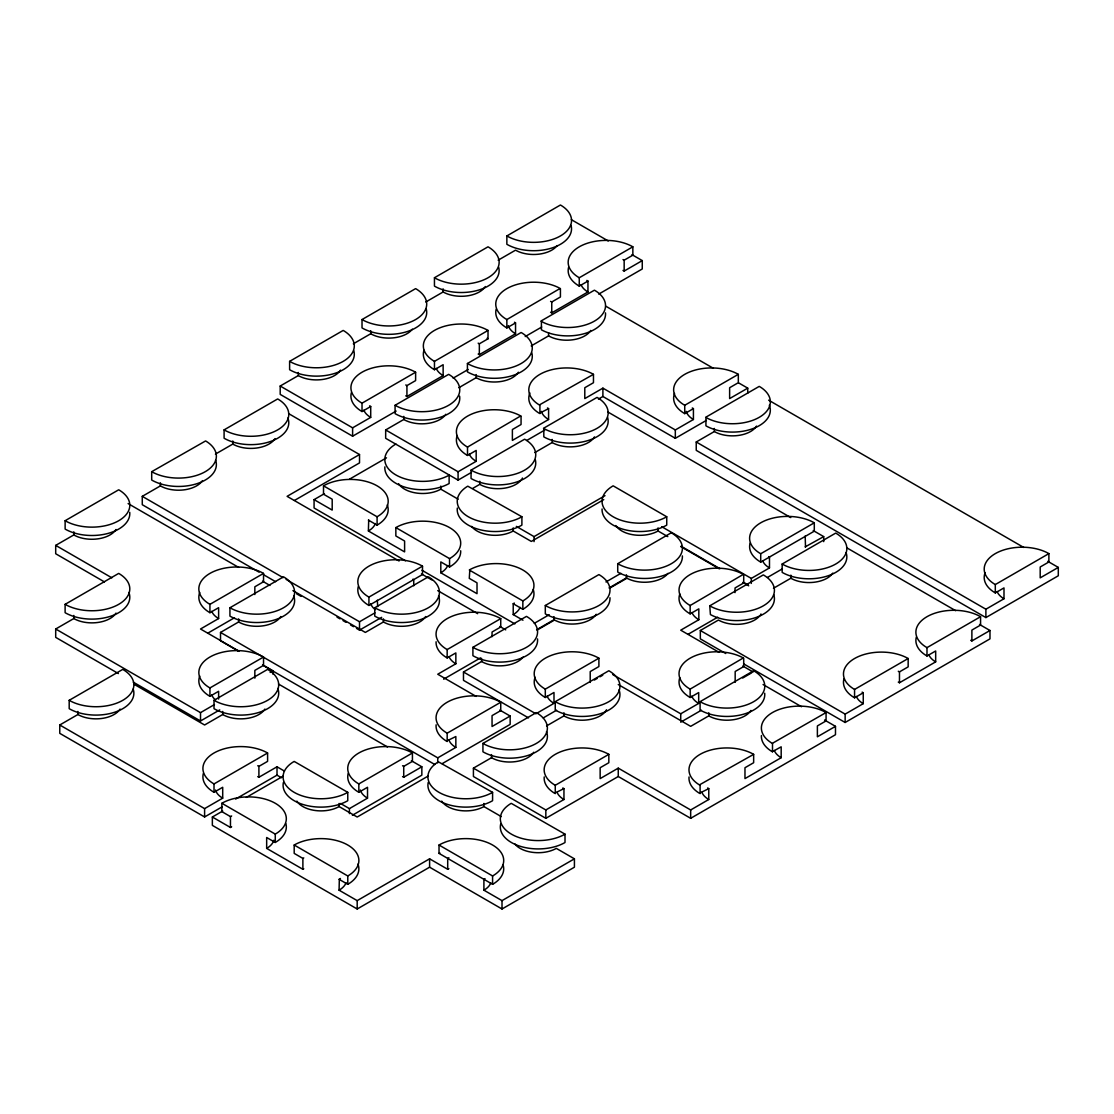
<?xml version="1.0" encoding="UTF-8"?>
<svg xmlns="http://www.w3.org/2000/svg" width="1114" height="1114" viewBox="0 0 1114 1114"><rect width="100%" height="100%" fill="white"/><g stroke="black" fill="none" stroke-linecap="round" stroke-linejoin="round"><path stroke-width="1.5" d="M395.916 444.026L394.635 444.806A37.89 21.876 0 0 0 396.389 475.232A37.89 21.876 0 0 0 449.123 475.177L449.123 483.532A37.89 21.876 0 0 1 407.181 487.807A37.89 21.876 0 0 1 384.859 466.863M460.681 550.776A37.987 21.932 0 0 1 449.569 566.984L440.81 561.916L440.81 572.791L477.015 593.692L477.015 582.831L469.286 578.361L469.843 569.672A37.89 21.876 0 0 1 522.577 569.839A37.89 21.876 0 0 1 523.956 600.265L522.842 600.919L522.842 609.288L513.22 603.732A25.608 14.774 0 0 0 514.32 603.05M522.842 609.288L523.956 608.634A37.89 21.876 0 0 0 533.216 589.501M289.612 361.368L343.196 330.426A37.89 21.876 0 0 1 343.196 361.368A37.89 21.876 0 0 1 289.612 361.368L289.612 369.723A37.89 21.876 0 0 0 333.615 373.747A37.89 21.876 0 0 0 353.834 350.84M362.022 319.551L415.619 288.623A37.89 21.876 0 0 1 415.619 319.551A37.89 21.876 0 0 1 362.022 319.551L362.022 327.92A37.89 21.876 0 0 0 406.025 331.944A37.89 21.876 0 0 0 426.244 309.024M434.446 277.748L488.029 246.807A37.89 21.876 0 0 1 488.029 277.748A37.89 21.876 0 0 1 434.446 277.748L434.446 286.117A37.89 21.876 0 0 0 478.435 290.141A37.89 21.876 0 0 0 498.654 267.221M506.856 235.945L560.439 205.004A37.89 21.876 0 0 1 560.439 235.945A37.89 21.876 0 0 1 506.856 235.945L506.856 244.3A37.89 21.876 0 0 0 550.845 248.325A37.89 21.876 0 0 0 571.064 225.418M396.138 411.066L352.609 436.201L280.199 394.398L280.199 386.029L298.301 375.585A25.608 14.774 0 0 0 340.494 370.14M353.333 343.808L370.711 333.768A25.608 14.774 0 0 0 412.319 329.187M425.757 302.005L443.135 291.965A25.608 14.774 0 0 0 485.328 286.521M498.167 260.189L515.545 250.163A25.608 14.774 0 0 0 557.139 245.581M65.127 520.711L118.683 489.798L119.588 490.313A37.89 21.876 0 0 1 118.641 520.767A37.89 21.876 0 0 1 65.907 521.171L65.127 520.711L65.127 529.08L65.907 529.526A37.89 21.876 0 0 0 107.961 533.439A37.89 21.876 0 0 0 129.725 512.301M151.699 471.682L205.603 440.935A37.89 21.876 0 0 1 205.77 471.389A37.89 21.876 0 0 1 153.064 472.433L151.699 471.682L151.699 480.037L153.064 480.802A37.89 21.876 0 0 0 197.359 483.546A37.89 21.876 0 0 0 215.559 460.068M224.095 429.879L277.678 398.937A37.89 21.876 0 0 1 277.678 429.879A37.89 21.876 0 0 1 224.095 429.879L224.095 438.234A37.89 21.876 0 0 0 269.142 441.938A37.89 21.876 0 0 0 287.872 418.001M104.465 581.912L55.7 553.755L55.7 545.387L73.803 534.943A25.608 14.774 0 0 0 115.995 529.498M259.13 572.178L142.272 504.712L142.272 496.343L160.388 485.899L161.251 486.372A25.608 14.774 0 0 0 202.428 480.663M215.406 454.122L232.784 444.082A25.608 14.774 0 0 0 274.977 438.638M369.611 405.844A25.608 14.774 0 0 0 370.711 406.513L362.022 411.539L362.022 403.171L415.619 372.229L415.619 380.598L406.93 385.611A25.608 14.774 0 0 0 405.747 384.971M488.016 330.44L487.097 329.911A37.89 21.876 0 0 0 434.363 330.468A37.89 21.876 0 0 0 433.68 360.908L434.46 361.354L488.016 330.44L488.016 338.795L479.34 343.808A25.608 14.774 0 0 0 478.171 343.168M506.856 319.551L560.133 288.442A37.89 21.876 0 0 0 507.399 288.317A37.89 21.876 0 0 0 505.505 318.743L506.856 319.551L506.856 327.92L515.545 322.907A25.608 14.774 0 0 1 514.445 322.225M586.855 280.422A25.608 14.774 0 0 0 587.955 281.09L579.266 286.117L579.266 277.748L632.849 246.807L632.849 255.176L624.16 260.189A25.608 14.774 0 0 0 622.991 259.562M423.988 350.214A37.89 21.876 0 0 0 433.68 369.277L434.46 369.723L443.135 364.71L443.135 375.585L406.93 396.487A25.608 14.774 0 0 0 405.747 395.846M550.581 301.365A25.608 14.774 0 0 1 551.75 301.991L560.426 296.992L560.426 288.623M280.199 386.029L352.609 427.832L370.711 417.388L370.711 406.513M478.171 354.043A25.608 14.774 0 0 1 479.34 354.67L515.545 333.768L515.545 322.907M550.581 312.226A25.608 14.774 0 0 1 551.75 312.867L587.955 291.965L587.955 281.09M622.991 270.423A25.608 14.774 0 0 1 624.16 271.064L642.263 260.606L642.263 268.975L598.747 294.096M395.08 405.287L448.663 374.346A37.89 21.876 0 0 1 448.663 405.287A37.89 21.876 0 0 1 395.08 405.287L395.08 413.642A37.89 21.876 0 0 0 437.997 417.973A37.89 21.876 0 0 0 459.595 396.111M467.42 363.512L521.143 332.501A37.987 21.932 0 0 1 521.143 363.512A37.987 21.932 0 0 1 467.42 363.512L467.42 371.881A37.987 21.932 0 0 0 511.535 375.905A37.987 21.932 0 0 0 531.81 352.929M540.861 321.111L594.416 290.183L595.53 290.838A37.89 21.876 0 0 1 594.152 321.278A37.89 21.876 0 0 1 541.418 321.445L541.418 329.8A37.89 21.876 0 0 0 583.416 333.908A37.89 21.876 0 0 0 605.487 312.867M453.161 378.147L468.172 369.486M525.209 336.553L541.71 327.029M65.113 604.345L118.697 573.404A37.89 21.876 0 0 1 118.697 604.345A37.89 21.876 0 0 1 65.113 604.345L65.113 612.7A37.89 21.876 0 0 0 110.161 616.404A37.89 21.876 0 0 0 128.89 592.467M471.514 472.364L458.077 480.12L385.667 438.303L385.667 429.948L403.769 419.491L404.605 419.964A25.608 14.774 0 0 0 445.809 414.283M458.801 387.728L476.179 377.688A25.608 14.774 0 0 0 517.091 373.942M531.211 345.911L548.589 335.885A25.608 14.774 0 0 0 590.782 330.44M118.404 673.566L55.7 637.375L55.7 629.006L73.803 618.548A25.608 14.774 0 0 0 115.995 613.104M294.486 500.437L359.516 462.909L359.516 454.54L287.092 496.343L399.077 560.996M405.482 560.76L314.078 507.984L314.078 499.629L324.425 493.655M349.559 479.145L386.502 457.826M467.504 447.09L520.698 415.94A37.89 21.876 0 0 0 467.964 415.884A37.89 21.876 0 0 0 466.209 446.31L467.504 447.09L467.504 455.445L476.179 450.432L476.179 461.307L458.077 471.751L385.667 429.948M593.47 374.346L592.342 373.705A37.89 21.876 0 0 0 539.622 374.513A37.89 21.876 0 0 0 539.343 404.953L593.47 374.346L593.47 382.715L584.794 387.728L584.794 398.589L602.897 388.145L675.321 429.948L693.423 419.491L693.423 408.629A25.608 14.774 0 0 1 692.309 407.947M521.06 416.163L521.06 424.518L512.384 429.531L512.384 440.406L548.589 419.491L548.589 408.629A25.608 14.774 0 0 1 547.489 407.947M529.902 392.964A37.89 21.876 0 0 0 539.343 413.322L548.589 408.629M238.953 651.189L200.52 629.006L218.623 618.548L218.623 607.687L209.933 612.7L209.933 604.345L263.531 573.404L263.531 581.759L254.841 586.786L254.841 594.542M69.193 700.316L122.763 669.389L123.543 669.848A37.89 21.876 0 0 1 122.832 700.288A37.89 21.876 0 0 1 70.098 700.831L69.193 700.316L69.193 708.671L70.098 709.2A37.89 21.876 0 0 0 114.31 712.361A37.89 21.876 0 0 0 133.179 689.065M229.93 607.757L283.513 576.829A37.89 21.876 0 0 1 283.513 607.757A37.89 21.876 0 0 1 229.93 607.757L229.93 616.126A37.89 21.876 0 0 0 274.977 619.83A37.89 21.876 0 0 0 293.692 595.879M471.055 470.136L524.638 439.195A37.89 21.876 0 0 1 524.638 470.136A37.89 21.876 0 0 1 471.055 470.136L471.055 478.505A37.89 21.876 0 0 0 515.058 482.515A37.89 21.876 0 0 0 535.277 459.609M543.479 428.319L597.048 397.392L598.371 398.185A37.89 21.876 0 0 1 596.547 428.612A37.89 21.876 0 0 1 543.813 428.528L543.813 436.883A37.89 21.876 0 0 0 587.886 440.587A37.89 21.876 0 0 0 607.617 417.527M526.755 440.462L544.676 430.115M598.427 399.091L602.897 396.5L675.321 438.303L706.346 420.396M207.914 633.1L234.511 617.741M222.327 806.731L204.6 816.966L59.766 733.346L59.766 724.991L77.883 714.534A25.608 14.774 0 0 0 120.061 709.089M238.493 651.175L220.516 640.787L220.516 632.432L238.619 621.974A25.608 14.774 0 0 0 280.812 616.529M472.782 488.378L479.744 484.353A25.608 14.774 0 0 0 521.352 479.772M534.79 452.576L552.168 442.537L552.168 439.431M693.423 408.629L684.734 413.642L684.734 405.287L738.317 374.346L738.317 382.701L729.628 387.728L729.628 398.589L747.731 388.145L747.731 393.158M218.623 699.063L218.623 691.293L209.933 696.32L209.933 687.951L263.531 657.023L263.531 665.378L254.841 670.391L254.841 678.161M368.929 605.459L368.929 597.104L422.512 566.163L422.512 574.532L368.929 605.459A37.89 21.876 0 0 1 358.29 586.577M214.013 700.33L267.597 669.389A37.89 21.876 0 0 1 267.597 700.33A37.89 21.876 0 0 1 214.013 700.33L214.013 708.685A37.89 21.876 0 0 0 259.061 712.389A37.89 21.876 0 0 0 277.79 688.438M374.75 607.757L428.333 576.829A37.89 21.876 0 0 1 428.333 607.757A37.89 21.876 0 0 1 374.75 607.757L374.75 616.126A37.89 21.876 0 0 0 419.797 619.83A37.89 21.876 0 0 0 438.526 595.879M705.649 417.318L759.233 386.391L760.611 387.212A37.89 21.876 0 0 1 758.662 417.653A37.89 21.876 0 0 1 705.928 417.485L705.928 425.84A37.89 21.876 0 0 0 751.031 429.28A37.89 21.876 0 0 0 769.328 405.231M55.7 629.006L200.52 712.626L214.445 704.577M270.159 672.424L272.944 670.809L272.944 674.165M286.103 579.391L359.516 621.765L374.903 612.881M133.332 682.186L200.52 720.981L219.737 709.897M356.508 628.407L359.516 630.134L381.684 617.337M264.895 709.089A25.608 14.774 0 0 1 222.703 714.534L204.6 724.991L133.666 684.038M425.632 616.529A25.608 14.774 0 0 1 383.439 621.974L365.336 632.432L292.926 590.615M1047.801 561.345L1058.3 567.416L1058.3 575.771L985.89 617.574L696.236 450.348L696.236 441.993L714.339 431.536A25.608 14.774 0 0 0 756.531 426.091M516.325 526.379L534.052 536.614L604.999 495.66M603.732 499.629L531.322 541.432L513.22 530.988A25.608 14.774 0 0 1 471.626 526.407M59.766 724.991L204.6 808.611L222.703 798.153L222.703 787.278L214.013 792.305L214.013 783.936L267.597 752.994L267.597 761.363L258.908 766.376A25.608 14.774 0 0 0 257.738 765.75M476.179 696.417L437.746 674.235L455.849 663.777L455.849 652.915L447.16 657.928L447.16 649.573L500.743 618.632L500.743 626.987L492.054 632.014L492.054 636.665M472.907 647.318L526.462 616.39L527.395 616.933A37.89 21.876 0 0 1 526.393 647.373A37.89 21.876 0 0 1 473.659 647.749L472.907 647.318L472.907 655.673L473.659 656.118A37.89 21.876 0 0 0 515.712 660.045A37.89 21.876 0 0 0 537.519 638.907M545.303 605.501L598.914 574.587A37.89 21.876 0 0 1 598.886 605.529A37.89 21.876 0 0 1 545.303 605.501L545.303 613.87A37.89 21.876 0 0 0 587.134 618.493A37.89 21.876 0 0 0 609.971 597.731M617.727 563.712L671.31 532.771A37.89 21.876 0 0 1 671.31 563.712A37.89 21.876 0 0 1 617.727 563.712L617.727 572.067A37.89 21.876 0 0 0 659.558 576.676A37.89 21.876 0 0 0 682.381 555.914M257.738 776.611A25.608 14.774 0 0 1 258.908 777.252L277.01 766.794L284.404 771.069M534.316 623.325L549.244 614.705M605.974 581.954L620.902 573.334M235.639 799.044L277.01 775.163L281.452 777.725M443.664 679.178L480.607 657.859M514.724 843.799A25.608 14.774 0 0 0 556.318 848.381L574.42 858.824L574.42 867.193L502.01 908.996L429.6 867.193L357.19 908.996L212.356 825.377L212.356 817.022L222.703 811.048M246.347 797.401L283.29 776.068M528.509 717.889L463.48 680.348L463.48 671.993L481.582 661.535A25.608 14.774 0 0 0 523.19 656.954M536.614 629.758L553.992 619.732A25.608 14.774 0 0 0 596.185 614.287M609.038 587.955L626.416 577.929A25.608 14.774 0 0 0 668.01 573.348M537.296 629.967L553.714 620.484M610.458 587.719L626.876 578.25M340.564 803.486L349.42 808.611L367.523 798.153L367.523 787.278L358.833 792.305L358.833 783.936L412.431 752.994L412.431 761.363L403.728 766.376A25.608 14.774 0 0 0 402.558 765.75M500.743 702.252L499.768 701.695A37.89 21.876 0 0 0 447.034 702.321A37.89 21.876 0 0 0 446.463 732.761L447.174 733.179L500.743 702.252L500.743 710.621L492.054 715.62L492.054 726.495L510.156 716.037L510.156 724.406L442.188 763.647M760.709 562.11L760.709 553.755L814.292 522.814L814.292 531.169L760.709 562.11A37.89 21.876 0 0 1 750.084 543.228M436.131 724.81A37.89 21.876 0 0 0 446.463 741.13L455.849 736.521L455.849 747.397L437.746 757.854L220.516 632.432M463.48 671.993L535.89 713.796L553.992 703.338L553.992 692.476L545.303 697.489L545.303 689.134L598.9 658.193L598.9 666.548L590.211 671.575L590.211 682.436M690.151 605.515L743.344 574.364A37.89 21.876 0 0 0 690.61 574.309A37.89 21.876 0 0 0 688.856 604.735L690.151 605.515L690.151 613.87L698.826 608.857L698.826 619.732L680.724 630.176L719.143 652.358M402.558 776.611A25.608 14.774 0 0 1 403.728 777.252L421.844 766.794L421.844 775.163L352.386 815.253M743.706 574.587L743.706 582.942L735.031 587.955L735.031 592.62M661.716 526.699L751.296 578.417L769.482 567.917L769.482 557.056L768.716 556.596M805.171 546.89L823.706 536.614L823.706 541.627M709.757 605.821L763.313 574.894L764.329 575.492A37.89 21.876 0 0 1 763.146 605.932A37.89 21.876 0 0 1 710.412 606.211L709.757 605.821L710.412 614.566A37.89 21.876 0 0 0 754.568 617.964A37.89 21.876 0 0 0 773.798 594.779M782.167 564.018L835.723 533.091L836.475 533.522A37.89 21.876 0 0 1 835.848 563.962A37.89 21.876 0 0 1 783.114 564.561L782.167 564.018L782.167 572.373L783.114 572.916A37.89 21.876 0 0 0 827.326 576.049A37.89 21.876 0 0 0 846.139 552.739M767.546 577.4L782.334 568.864M482.933 743.428L536.335 712.598A37.765 21.807 0 0 1 536.335 743.428A37.765 21.807 0 0 1 482.933 743.428L482.933 751.797A37.765 21.807 0 0 0 527.827 755.487A37.765 21.807 0 0 0 546.487 731.62M555.245 701.681L608.843 670.739A37.89 21.876 0 0 1 608.843 701.681A37.89 21.876 0 0 1 555.245 701.681L555.245 710.036A37.89 21.876 0 0 0 600.293 713.74A37.89 21.876 0 0 0 619.022 689.803M428.124 776.068L357.19 817.022L339.088 806.564A25.608 14.774 0 0 1 296.895 801.119M594.389 680.027L597.174 678.426M599.959 676.811L602.744 675.209M543.284 717.889L556.582 710.217M688.104 634.284L717.667 617.212M725.715 653.514L700.33 638.865L700.33 630.496L718.446 620.038L719.268 620.498A25.608 14.774 0 0 0 759.845 615.708M773.464 588.276L790.856 578.236L791.594 578.653A25.608 14.774 0 0 0 832.84 573.097M825.14 720.368L835.486 726.342L835.486 734.711L690.666 818.317L618.256 776.514L545.832 818.317L473.422 776.514L473.422 768.145L491.525 757.701A25.608 14.774 0 0 0 533.717 752.256M546.57 725.924L563.949 715.884L564.84 716.386A25.608 14.774 0 0 0 606.517 709.771M690.151 689.12L743.303 657.956A37.89 21.876 0 0 0 690.569 657.942A37.89 21.876 0 0 0 688.898 688.382L690.151 689.12L690.151 697.489L698.687 692.56L698.687 703.421L680.724 713.796L612.742 674.555M743.706 658.193L743.706 666.562L735.17 671.491L735.17 682.353M439.027 845.039L439.863 844.551A37.89 21.876 0 0 1 492.597 845.025A37.89 21.876 0 0 1 493.432 875.479L492.583 875.952L439.027 845.039L439.027 853.394L492.583 884.321L493.432 883.834A37.89 21.876 0 0 0 503.027 864.756M608.829 754.359L607.84 753.802A37.89 21.876 0 0 0 555.12 754.429A37.89 21.876 0 0 0 554.563 784.883L555.259 785.286L608.829 754.359L608.829 762.728L600.154 767.727L600.154 778.602L618.256 768.145L690.666 809.962L708.769 799.504L708.769 788.628A25.608 14.774 0 0 1 707.668 787.96M700.093 701.667L753.649 670.739L754.498 671.227A37.89 21.876 0 0 1 753.663 701.681A37.89 21.876 0 0 1 700.929 702.154L700.093 701.667L700.093 710.036L700.929 710.509A37.89 21.876 0 0 0 743.01 714.366A37.89 21.876 0 0 0 764.691 693.2M340.424 878.473A25.608 14.774 0 0 1 339.338 879.155L339.074 890.183L357.19 900.627L429.6 858.824L447.703 869.282A25.608 14.774 0 0 1 448.872 868.641M439.027 853.394L439.863 852.906M742.662 678.036L751.644 672.856M544.217 776.918A37.89 21.876 0 0 0 554.563 793.238L563.949 788.628A25.608 14.774 0 0 1 562.835 787.96M680.724 722.164L701.416 710.217M473.422 768.145L545.832 809.962L563.949 799.504L563.949 788.628M750.961 710.44A25.608 14.774 0 0 1 708.769 715.884L690.666 726.342L618.256 684.539M696.236 441.993L985.89 609.219L1003.993 598.761L1003.993 587.9L995.303 592.913L995.303 584.558L1048.887 553.616L1048.887 561.971L1040.197 566.998L1040.197 577.86L1058.3 567.416M862.152 692.114A25.608 14.774 0 0 0 863.253 692.783L854.563 697.81L854.563 689.441L908.161 658.513L908.161 666.868L899.471 671.881A25.608 14.774 0 0 0 898.288 671.255M898.288 682.116A25.608 14.774 0 0 1 899.471 682.757L935.676 661.855L935.676 650.98L926.987 655.993L926.987 647.638L980.571 616.696L980.571 625.065L971.881 630.078L971.881 640.954A25.608 14.774 0 0 0 970.712 640.313M753.649 754.359L752.632 753.774A37.89 21.876 0 0 0 699.898 754.457A37.89 21.876 0 0 0 699.425 784.897L753.649 754.359L753.649 762.728L744.974 767.727L744.974 778.602L781.179 757.701L781.179 746.826L772.294 751.727A37.89 21.876 0 0 1 761.419 735.532M826.073 712.542L824.555 711.707A37.89 21.876 0 0 0 771.849 712.918A37.89 21.876 0 0 0 772.294 743.372L826.073 712.542L826.073 720.911L817.384 725.924L817.384 736.8L835.486 726.342M485.008 878.64A25.608 14.774 0 0 1 483.908 879.308L483.908 890.183L502.01 900.627L574.42 858.824M689.037 776.959A37.89 21.876 0 0 0 699.425 793.265L708.769 788.628M700.33 630.496L845.15 714.116L863.253 703.658L863.253 692.783M971.881 640.954L989.984 630.496L989.984 638.865L845.15 722.471L743.623 663.86M347.763 792.346L346.774 792.903A37.89 21.876 0 0 1 294.054 792.277A37.89 21.876 0 0 1 293.497 761.823L294.193 761.419L347.763 792.346L347.763 800.701L346.774 801.272A37.89 21.876 0 0 1 303.607 804.684A37.89 21.876 0 0 1 283.416 782.39M492.583 792.346L491.566 792.931A37.89 21.876 0 0 1 438.832 792.249A37.89 21.876 0 0 1 438.359 761.809L492.583 792.346L492.583 800.701L491.566 801.286A37.89 21.876 0 0 1 448.385 804.67A37.89 21.876 0 0 1 428.249 782.362M521.895 516.757L520.767 517.411A37.89 21.876 0 0 1 468.047 516.604A37.89 21.876 0 0 1 467.769 486.164L521.895 516.757L521.895 525.126L520.767 525.766A37.89 21.876 0 0 1 478.63 529.359A37.89 21.876 0 0 1 457.325 508.054M449.569 566.984L449.569 558.615A37.987 21.932 0 0 0 449.569 527.59A37.987 21.932 0 0 0 395.846 527.59L395.846 535.959L404.605 541.014L404.605 551.89L368.386 530.974L368.706 519.932M368.386 530.974L368.706 530.807A25.608 14.774 0 0 0 375.362 523.51M339.074 879.308L347.777 884.321L347.777 875.966A37.89 21.876 0 0 0 347.777 845.025A37.89 21.876 0 0 0 294.193 845.025L294.193 853.394L302.883 858.407L303.774 857.919M285.866 823.636A37.765 21.807 0 0 1 275.269 842.463L266.664 837.505L266.664 848.381L302.883 869.282L303.774 868.781M339.074 890.183L339.338 890.03A25.608 14.774 0 0 0 346.05 882.748M565.007 834.149L563.489 834.999A37.89 21.876 0 0 1 510.783 833.787A37.89 21.876 0 0 1 511.229 803.333L565.007 834.149L565.007 842.518L563.489 843.354A37.89 21.876 0 0 1 520.21 846.292A37.89 21.876 0 0 1 500.757 823.789M824.555 720.076L826.073 720.911M412.96 579.155L413.74 579.586L413.74 585.797M377.326 600.195L377.688 606.615M500.743 710.621L499.768 710.064L510.156 716.037M487.097 338.266L488.016 338.795M571.329 219.653L608.272 240.986M631.917 254.633L642.263 260.606M605.891 306.253L713.392 368.316M738.763 382.965L747.731 388.145M768.646 400.177L1023.78 547.475M846.654 547.74L955.645 610.667M979.526 624.467L989.984 630.496M607.966 412.055L790.745 517.578M813.22 530.556L823.706 536.614M666.743 516.771L613.146 485.829A37.89 21.876 0 0 0 613.146 516.771A37.89 21.876 0 0 0 666.743 516.771L666.743 525.126A37.89 21.876 0 0 1 624.898 529.735A37.89 21.876 0 0 1 602.075 508.973M615.861 525.543A25.608 14.774 0 0 0 658.054 530.988L667.801 536.614M681.127 546.264L719.936 568.683M743.832 582.469L748.316 585.059M680.724 546.57L719.143 568.753M742.787 582.399L748.705 585.811M398.617 483.727A25.608 14.774 0 0 0 440.81 489.171L458.188 499.211M742.787 666.019L753.134 671.993M763.076 684.539L801.495 706.722M288.582 413.586L359.516 454.54M314.078 499.629L332.195 510.087L332.195 499.211L323.506 494.198L323.506 485.829L377.089 516.771L377.089 525.126L368.386 520.113M395.846 527.59L449.569 558.615M469.286 570.006L522.842 600.919M513.22 603.732L513.22 614.594L522.967 620.22M421.955 570.271L514.849 623.896M421.468 573.933L431.926 579.962M437.746 590.615L477.655 613.661M499.824 626.458L505.728 629.87M142.272 496.343L283.109 577.651M263.628 574.768L275.618 581.689M296.589 593.804L301.086 596.394M337.041 617.156L340.035 618.883M343.028 620.609L346.022 622.35M350.52 624.94L353.514 626.667M128.11 503.584L238.605 567.374M262.486 581.16L269.95 585.477M55.7 545.387L111.86 577.818M262.598 664.835L272.944 670.809M263.962 665.88L434.752 764.483M278.5 684.052L387.491 746.965M411.386 760.765L421.844 766.794M441.715 801.119A25.608 14.774 0 0 0 483.908 806.564L501.286 816.604M231.642 815.963A25.608 14.774 0 0 0 230.459 816.604L221.867 811.633L221.867 803.278L275.269 834.108L275.269 842.463M294.193 845.025L347.777 875.966M212.356 817.022L230.459 827.465A25.608 14.774 0 0 1 231.642 826.839M805.171 536.029L805.519 547.113M769.482 567.917L768.716 567.472A25.497 14.719 0 0 1 762.742 561.01M552.168 442.537L552.447 442.704A25.608 14.774 0 0 0 594.486 436.883M690.151 613.87L688.856 613.104A37.89 21.876 0 0 1 679.832 593.929M690.151 697.489L688.898 696.737A37.89 21.876 0 0 1 679.832 677.577M467.504 455.445L466.209 454.679A37.89 21.876 0 0 1 457.2 435.504M506.856 327.92L505.505 327.098A37.89 21.876 0 0 1 496.162 309.274M985.89 609.219L985.89 617.574M899.471 671.881L899.471 682.757M845.15 714.116L845.15 722.471M790.856 575.13L790.856 578.236M772.503 743.484L772.503 751.839M751.296 578.417L751.296 583.43M714.339 428.43L714.339 431.536M708.769 712.779L708.769 715.884M700.093 785.286L700.093 793.641M690.666 809.962L690.666 818.317M680.724 713.796L680.724 720.48M675.321 429.948L675.321 438.303M658.054 527.883L658.054 530.988M626.416 574.81L626.416 577.929M624.16 260.189L624.16 271.064M618.256 768.145L618.256 776.514M602.897 388.145L602.897 396.5M563.949 712.779L563.949 715.884M555.259 785.286L555.259 793.641M553.992 616.627L553.992 619.732M551.75 301.991L551.75 312.867M548.589 332.78L548.589 335.885M545.832 809.962L545.832 818.317M539.914 405.273L539.914 413.642M534.052 536.614L534.052 541.627M513.22 527.883L513.22 530.988M502.01 900.627L502.01 908.996M492.583 875.952L492.583 884.321M491.525 754.596L491.525 757.701M483.908 803.459L483.908 806.564M481.582 658.43L481.582 661.535M479.744 481.248L479.744 484.353M479.34 343.808L479.34 354.67M476.179 374.583L476.179 377.688M458.077 471.751L458.077 480.12M447.703 869.282L447.703 858.407A25.608 14.774 0 0 1 448.872 857.766M447.174 733.179L447.174 741.534M443.135 288.86L443.135 291.965M440.81 486.066L440.81 489.171M437.746 757.854L437.746 762.867M434.46 361.354L434.46 369.723M429.6 858.824L429.6 867.193M406.93 385.611L406.93 396.487M403.769 416.385L403.769 419.491M403.728 766.376L403.728 777.252M383.439 618.869L383.439 621.974M370.711 330.663L370.711 333.768M359.516 621.765L359.516 630.134M357.19 900.627L357.19 908.996M352.609 427.832L352.609 436.201M349.42 808.611L349.42 813.624M339.088 803.459L339.088 806.564M302.883 858.407L302.883 869.282M298.301 372.48L298.301 375.585M277.01 766.794L277.01 775.163M258.908 766.376L258.908 777.252M238.619 618.869L238.619 621.974M232.784 440.977L232.784 444.082M230.459 816.604L230.459 827.465M222.703 711.428L222.703 714.534M204.6 808.611L204.6 816.966M200.52 712.626L200.52 720.981M160.388 482.78L160.388 485.899M77.883 711.428L77.883 714.534M73.803 531.838L73.803 534.943M73.803 615.443L73.803 618.548M935.676 661.855A25.608 14.774 0 0 1 928.784 654.628M863.253 703.658A25.608 14.774 0 0 1 856.374 696.431M760.987 613.967A25.608 14.774 0 0 1 760.472 614.844M854.563 689.441A37.89 21.876 0 0 1 854.563 658.513A37.89 21.876 0 0 1 908.161 658.513M854.563 697.81A37.89 21.876 0 0 1 843.939 678.913M926.987 647.638A37.89 21.876 0 0 1 926.987 616.696A37.89 21.876 0 0 1 980.571 616.696M926.987 655.993A37.89 21.876 0 0 1 916.349 637.111M222.703 798.153A25.608 14.774 0 0 1 215.517 790.007M367.523 798.153A25.608 14.774 0 0 1 360.351 790.007M214.013 783.936A37.89 21.876 0 0 1 214.013 752.994A37.89 21.876 0 0 1 267.597 752.994M214.013 792.305A37.89 21.876 0 0 1 203.375 773.408M358.833 783.936A37.89 21.876 0 0 1 358.833 752.994A37.89 21.876 0 0 1 412.431 752.994M358.833 792.305A37.89 21.876 0 0 1 348.209 773.408M490.787 882.956A25.608 14.774 0 0 1 483.908 890.183M273.849 840.235A25.608 14.774 0 0 1 266.664 848.381M221.867 803.278A37.765 21.807 0 0 1 275.269 803.278A37.765 21.807 0 0 1 275.269 834.108M357.956 864.088A37.89 21.876 0 0 1 347.777 884.321M447.689 565.564A25.608 14.774 0 0 1 440.81 572.791M520.099 607.367A25.608 14.774 0 0 1 513.22 614.594M323.506 485.829A37.89 21.876 0 0 1 377.089 485.829A37.89 21.876 0 0 1 377.089 516.771M387.268 504.893A37.89 21.876 0 0 1 377.089 525.126M375.251 609.65A25.497 14.719 0 0 1 370.725 603.788M368.929 597.104A37.89 21.876 0 0 1 368.929 566.163A37.89 21.876 0 0 1 422.512 566.163M698.826 619.732A25.608 14.774 0 0 1 691.947 612.505M553.992 703.338A25.608 14.774 0 0 1 547.113 696.111M698.687 703.421A25.803 14.9 0 0 1 691.738 696.139M545.303 689.134A37.89 21.876 0 0 1 545.303 658.193A37.89 21.876 0 0 1 598.9 658.193M545.303 697.489A37.89 21.876 0 0 1 535.124 677.256M455.849 663.777A25.608 14.774 0 0 1 448.97 656.55M455.849 747.397A25.608 14.774 0 0 1 448.97 740.169M447.16 649.573A37.89 21.876 0 0 1 447.16 618.632A37.89 21.876 0 0 1 500.743 618.632M447.16 657.928A37.89 21.876 0 0 1 436.089 641.775M1003.993 598.761A25.608 14.774 0 0 1 997.114 591.534M995.303 584.558A37.89 21.876 0 0 1 995.303 553.616A37.89 21.876 0 0 1 1048.887 553.616M995.303 592.913A37.89 21.876 0 0 1 985.11 572.666M515.545 333.768A25.608 14.774 0 0 1 508.36 325.636M587.955 291.965A25.608 14.774 0 0 1 581.076 284.738M370.711 417.388A25.608 14.774 0 0 1 363.832 410.161M443.135 375.585A25.608 14.774 0 0 1 436.242 368.358M362.022 403.171A37.89 21.876 0 0 1 362.022 372.229A37.89 21.876 0 0 1 415.619 372.229M579.266 277.748A37.89 21.876 0 0 1 579.266 246.807A37.89 21.876 0 0 1 632.849 246.807M362.022 411.539A37.89 21.876 0 0 1 351.397 392.643M579.266 286.117A37.89 21.876 0 0 1 568.641 267.221M760.709 553.755A37.89 21.876 0 0 1 760.709 522.814A37.89 21.876 0 0 1 814.292 522.814M522.438 478.017A25.608 14.774 0 0 1 521.937 478.909M684.734 405.287A37.89 21.876 0 0 1 684.734 374.346A37.89 21.876 0 0 1 738.317 374.346M684.734 413.642A37.89 21.876 0 0 1 674.541 393.409M518.372 372.243A25.608 14.774 0 0 1 517.773 373.106M693.423 419.491A25.608 14.774 0 0 1 686.238 411.358M476.179 461.307A25.608 14.774 0 0 1 469.3 454.08M548.589 419.491A25.608 14.774 0 0 1 541.404 411.358M209.933 687.951A37.89 21.876 0 0 1 209.933 657.023A37.89 21.876 0 0 1 263.531 657.023M209.933 696.32A37.89 21.876 0 0 1 199.754 676.073M209.933 604.345A37.89 21.876 0 0 1 209.933 573.404A37.89 21.876 0 0 1 263.531 573.404M215.559 700.024A25.608 14.774 0 0 1 211.744 694.941M218.623 618.548A25.608 14.774 0 0 1 211.744 611.321M209.933 612.7A37.89 21.876 0 0 1 199.754 592.467M781.179 757.701A25.608 14.774 0 0 1 774.3 750.474M563.949 799.504A25.608 14.774 0 0 1 557.056 792.277M708.769 799.504A25.608 14.774 0 0 1 701.89 792.277"/></g></svg>
